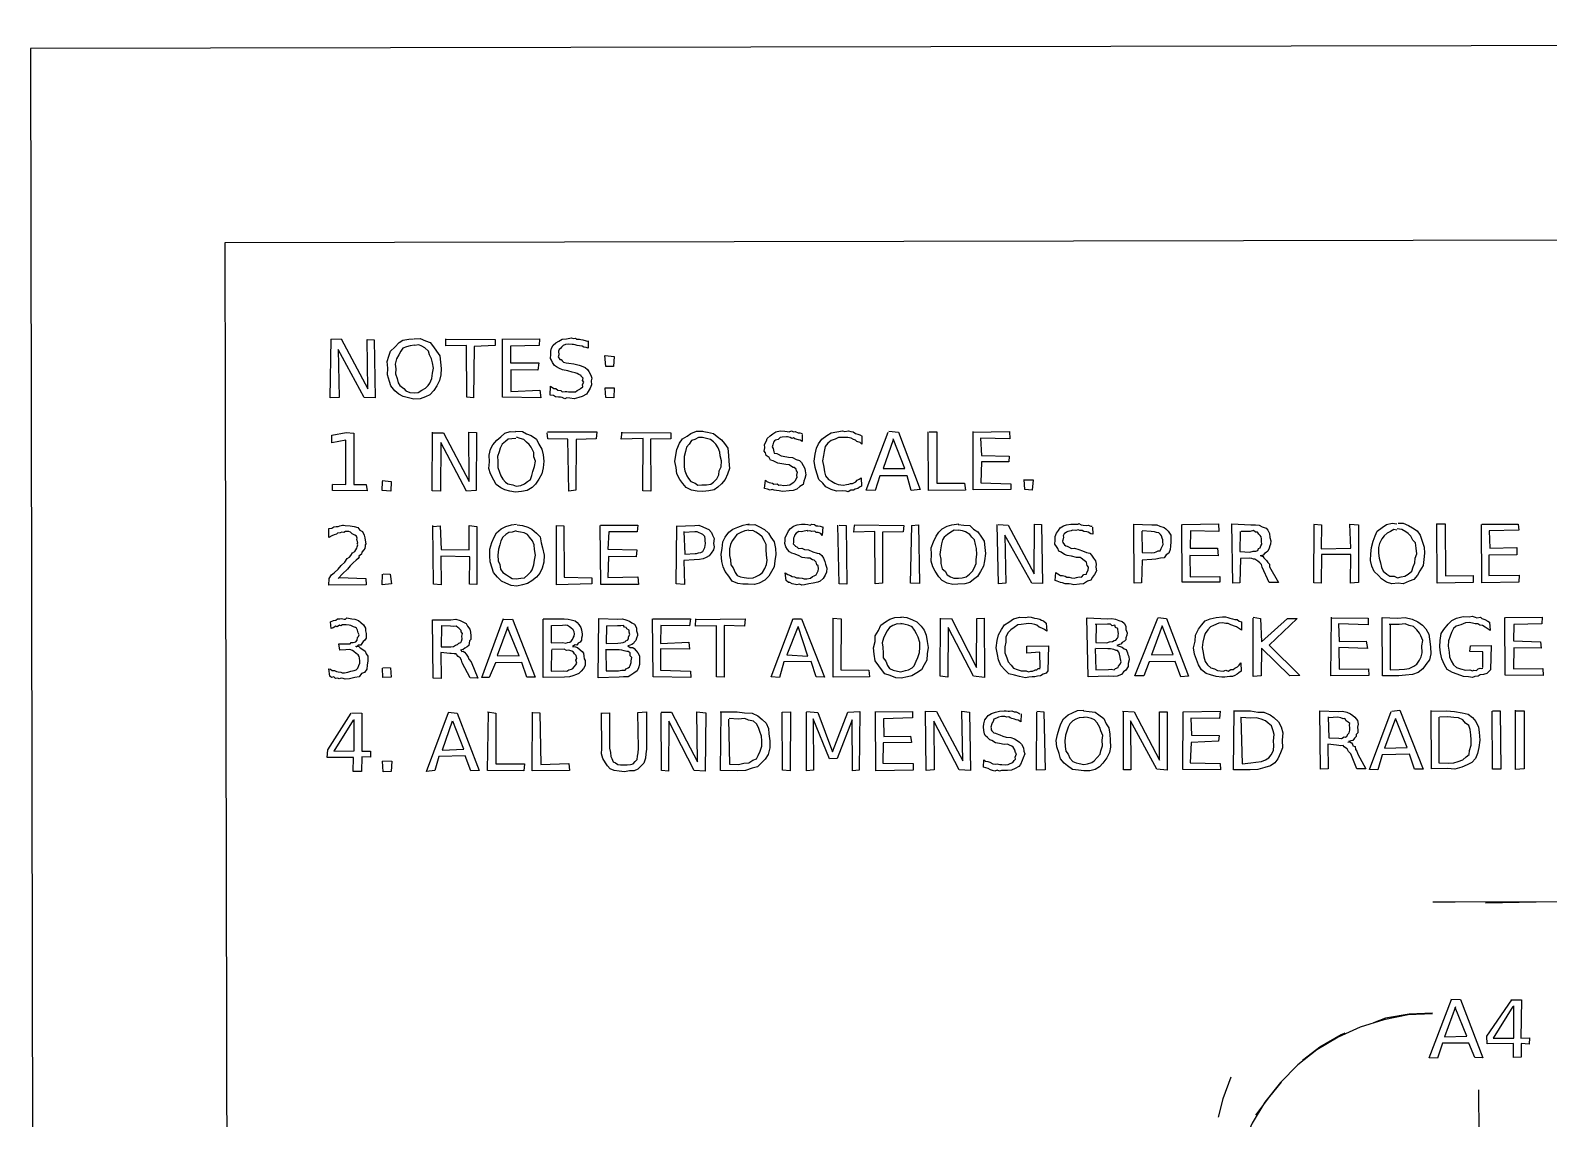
# Model space of a CAD drawing. Header units: millimetres. Extents: x 0 to 500, y -1 to 330.
# Drawn here: x -0.3 to 77.7, y 274.5 to 330.4 of the extents above; entities that cross this region are included whole.
import ezdxf

# ---------------------------------------------------------------- set-up
doc = ezdxf.new("R2010")
doc.units = ezdxf.units.MM

msp = doc.modelspace()

# ---------------------------------------------------------------- linework, layer by layer
for points in [[(0.292, -0.507), (500.33, 0.455), (499.686, 330.446), (-0.321, 329.514)], [(10.333, 9.515), (490.294, 10.458), (489.734, 320.465), (9.671, 319.518)]]:
    msp.add_lwpolyline(points, close=True)
for points in [[(28.367, 314.48), (28.368, 314.101), (28.252, 314.133), (28.142, 314.151), (28.048, 314.207), (27.917, 314.225), (27.79, 314.247), (27.699, 314.277), (27.605, 314.292), (27.535, 314.286), (27.326, 314.31), (27.194, 314.297), (27.076, 314.236), (26.989, 314.159), (26.943, 314.086), (26.875, 314.037), (26.835, 313.946), (26.855, 313.767), (26.837, 313.709), (26.822, 313.662), (26.907, 313.524), (26.969, 313.517), (27.024, 313.457), (27.1, 313.392), (27.23, 313.346), (27.369, 313.335), (27.629, 313.293), (27.889, 313.224), (28.008, 313.202), (28.199, 313.113), (28.321, 313.002), (28.402, 312.901), (28.495, 312.715), (28.544, 312.567), (28.517, 312.427), (28.527, 312.215), (28.469, 312.041), (28.353, 311.883), (28.268, 311.741), (28.056, 311.618), (27.884, 311.566), (27.637, 311.495), (27.416, 311.528), (27.257, 311.549), (27.16, 311.492), (27.025, 311.572), (26.935, 311.589), (26.837, 311.583), (26.68, 311.604), (26.572, 311.679), (26.411, 311.697), (26.417, 312.146), (26.587, 312.033), (26.69, 312.032), (26.794, 311.954), (26.948, 311.924), (27.026, 311.861), (27.184, 311.875), (27.269, 311.879), (27.353, 311.867), (27.526, 311.852), (27.708, 311.858), (27.792, 311.937), (27.936, 311.992), (27.972, 312.036), (28.093, 312.122), (28.066, 312.233), (28.141, 312.358), (28.073, 312.451), (28.097, 312.556), (27.999, 312.666), (27.996, 312.696), (27.872, 312.754), (27.8, 312.798), (27.695, 312.838), (27.54, 312.873), (27.309, 312.946), (27.038, 312.991), (26.882, 313.054), (26.738, 313.141), (26.635, 313.213), (26.532, 313.373), (26.48, 313.485), (26.427, 313.579), (26.437, 313.78), (26.433, 313.953), (26.473, 314.111), (26.56, 314.263), (26.703, 314.386), (26.859, 314.47), (27.03, 314.56), (27.253, 314.58), (27.499, 314.634), (27.588, 314.609), (27.702, 314.615), (27.765, 314.575), (27.913, 314.565), (27.977, 314.547), (28.094, 314.53), (28.253, 314.478), (28.322, 314.464)], [(15.136, 314.569), (15.668, 314.581), (17.026, 312.016), (16.992, 314.55), (17.364, 314.528), (17.406, 311.552), (16.84, 311.565), (15.51, 314.031), (15.55, 311.563), (15.089, 311.545), (15.145, 314.567)], [(19.406, 314.587), (19.727, 314.6), (20.003, 314.475), (20.239, 314.399), (20.414, 314.182), (20.567, 313.943), (20.725, 313.708), (20.772, 313.39), (20.805, 313.054), (20.793, 312.727), (20.716, 312.443), (20.585, 312.17), (20.42, 311.937), (20.222, 311.71), (20.002, 311.597), (19.715, 311.507), (19.393, 311.477), (19.117, 311.559), (18.856, 311.624), (18.631, 311.736), (18.423, 311.912), (18.21, 312.17), (18.137, 312.388), (18.045, 312.73), (18.059, 313.084), (18.033, 313.423), (18.118, 313.696), (18.202, 313.953), (18.421, 314.164), (18.637, 314.396), (18.839, 314.522), (19.136, 314.576), (19.387, 314.582)], [(19.434, 314.264), (19.208, 314.226), (19.02, 314.175), (18.839, 314.112), (18.72, 313.955), (18.624, 313.754), (18.497, 313.565), (18.441, 313.287), (18.463, 313.042), (18.45, 312.794), (18.545, 312.55), (18.593, 312.319), (18.684, 312.179), (18.885, 312.038), (18.989, 311.915), (19.192, 311.834), (19.406, 311.809), (19.624, 311.831), (19.803, 311.946), (20.004, 312.044), (20.135, 312.187), (20.216, 312.313), (20.315, 312.551), (20.349, 312.821), (20.4, 313.075), (20.364, 313.356), (20.313, 313.552), (20.205, 313.765), (20.143, 313.952), (19.964, 314.123), (19.816, 314.207), (19.656, 314.281), (19.438, 314.25)], [(21.023, 314.576), (23.577, 314.556), (23.572, 314.237), (22.501, 314.188), (22.467, 311.557), (22.118, 311.593), (22.1, 314.234), (21.044, 314.219), (21.034, 314.578)], [(23.966, 314.573), (25.857, 314.585), (25.837, 314.244), (24.369, 314.213), (24.365, 313.344), (25.818, 313.359), (25.767, 312.97), (24.385, 312.99), (24.383, 311.881), (25.872, 311.939), (25.92, 311.558), (23.964, 311.582), (23.964, 314.578)], [(29.231, 313.723), (29.689, 313.684), (29.663, 313.162), (29.27, 313.161), (29.219, 313.725)], [(29.22, 312.059), (29.695, 312.073), (29.677, 311.557), (29.267, 311.575), (29.241, 312.053)], [(15.219, 307.105), (15.895, 307.093), (15.902, 309.374), (15.186, 309.243), (15.178, 309.636), (15.917, 309.777), (16.316, 309.736), (16.309, 307.1), (16.937, 307.101), (16.993, 306.775), (15.207, 306.78), (15.207, 307.102)], [(20.376, 309.75), (20.916, 309.756), (22.246, 307.258), (22.219, 309.779), (22.626, 309.775), (22.607, 306.783), (22.097, 306.76), (20.786, 309.258), (20.771, 306.751), (20.34, 306.773), (20.353, 309.785)], [(24.623, 309.832), (24.987, 309.816), (25.195, 309.701), (25.438, 309.613), (25.696, 309.433), (25.831, 309.162), (25.982, 308.905), (26.041, 308.616), (26.074, 308.297), (26.042, 307.958), (25.971, 307.642), (25.825, 307.363), (25.65, 307.119), (25.489, 306.94), (25.224, 306.79), (24.931, 306.74), (24.63, 306.697), (24.326, 306.756), (24.074, 306.817), (23.875, 306.929), (23.633, 307.095), (23.517, 307.325), (23.333, 307.651), (23.258, 307.915), (23.289, 308.263), (23.272, 308.6), (23.343, 308.917), (23.466, 309.141), (23.662, 309.367), (23.874, 309.549), (24.071, 309.737), (24.35, 309.814), (24.632, 309.803)], [(24.634, 309.469), (24.438, 309.441), (24.243, 309.432), (24.103, 309.309), (23.938, 309.164), (23.84, 308.964), (23.782, 308.783), (23.693, 308.538), (23.723, 308.29), (23.714, 307.964), (23.795, 307.721), (23.872, 307.536), (23.965, 307.369), (24.116, 307.213), (24.232, 307.137), (24.481, 307.077), (24.66, 307.008), (24.901, 307.046), (25.08, 307.129), (25.248, 307.246), (25.395, 307.357), (25.461, 307.554), (25.519, 307.758), (25.599, 308.024), (25.646, 308.292), (25.566, 308.513), (25.571, 308.743), (25.436, 309.017), (25.323, 309.146), (25.181, 309.28), (25.044, 309.401), (24.858, 309.468), (24.672, 309.525)], [(26.263, 309.804), (28.798, 309.796), (28.771, 309.451), (27.736, 309.411), (27.727, 306.807), (27.366, 306.76), (27.307, 309.428), (26.283, 309.448), (26.253, 309.75)], [(30.05, 309.771), (32.605, 309.748), (32.604, 309.437), (31.569, 309.431), (31.583, 306.747), (31.174, 306.778), (31.183, 309.465), (30.05, 309.433), (30.107, 309.787)], [(34.21, 309.838), (34.504, 309.782), (34.802, 309.71), (35, 309.57), (35.216, 309.384), (35.376, 309.197), (35.543, 308.956), (35.568, 308.593), (35.601, 308.298), (35.624, 307.914), (35.531, 307.625), (35.41, 307.351), (35.211, 307.124), (35.029, 306.951), (34.834, 306.815), (34.567, 306.761), (34.258, 306.73), (33.962, 306.754), (33.672, 306.797), (33.396, 306.945), (33.233, 307.143), (33.066, 307.344), (32.922, 307.646), (32.886, 307.967), (32.812, 308.284), (32.868, 308.596), (32.927, 308.902), (33.055, 309.212), (33.207, 309.449), (33.445, 309.578), (33.641, 309.717), (33.933, 309.835), (34.248, 309.829)], [(34.235, 309.516), (34.039, 309.514), (33.85, 309.402), (33.665, 309.355), (33.549, 309.164), (33.413, 309.008), (33.365, 308.8), (33.305, 308.538), (33.29, 308.312), (33.293, 307.984), (33.325, 307.798), (33.438, 307.536), (33.526, 307.402), (33.644, 307.241), (33.862, 307.161), (33.996, 307.069), (34.207, 307.07), (34.448, 307.08), (34.661, 307.109), (34.812, 307.223), (34.97, 307.386), (35.081, 307.598), (35.104, 307.805), (35.202, 307.999), (35.215, 308.307), (35.15, 308.564), (35.128, 308.76), (35.046, 308.976), (34.928, 309.177), (34.806, 309.292), (34.652, 309.405), (34.443, 309.458), (34.24, 309.504)], [(39.357, 309.673), (39.362, 309.311), (39.262, 309.377), (39.167, 309.393), (38.993, 309.439), (38.925, 309.493), (38.839, 309.455), (38.75, 309.517), (38.617, 309.538), (38.554, 309.543), (38.342, 309.521), (38.237, 309.509), (38.129, 309.411), (37.999, 309.371), (37.943, 309.345), (37.897, 309.264), (37.859, 309.138), (37.815, 309.031), (37.879, 308.94), (37.887, 308.868), (37.901, 308.776), (37.922, 308.714), (38.053, 308.692), (38.13, 308.654), (38.281, 308.565), (38.388, 308.55), (38.669, 308.497), (38.872, 308.492), (39.06, 308.386), (39.224, 308.322), (39.329, 308.223), (39.423, 308.074), (39.505, 307.923), (39.513, 307.803), (39.559, 307.595), (39.508, 307.402), (39.454, 307.273), (39.412, 307.09), (39.251, 306.995), (39.084, 306.849), (38.909, 306.779), (38.687, 306.764), (38.369, 306.732), (38.267, 306.746), (38.187, 306.776), (38.05, 306.779), (37.929, 306.805), (37.819, 306.832), (37.715, 306.808), (37.58, 306.855), (37.427, 306.894), (37.475, 307.311), (37.547, 307.251), (37.674, 307.206), (37.84, 307.17), (37.907, 307.116), (38.079, 307.121), (38.158, 307.068), (38.256, 307.079), (38.397, 307.049), (38.589, 307.066), (38.735, 307.074), (38.806, 307.132), (38.94, 307.211), (39.023, 307.295), (39.052, 307.382), (39.107, 307.462), (39.096, 307.572), (39.123, 307.722), (39.072, 307.793), (39.049, 307.877), (38.951, 307.972), (38.902, 307.971), (38.77, 308.056), (38.691, 308.103), (38.522, 308.126), (38.32, 308.159), (38.113, 308.193), (37.873, 308.316), (37.733, 308.351), (37.664, 308.477), (37.511, 308.59), (37.475, 308.716), (37.414, 308.817), (37.448, 308.989), (37.435, 309.149), (37.533, 309.348), (37.572, 309.465), (37.724, 309.596), (37.85, 309.702), (38.009, 309.802), (38.237, 309.855), (38.471, 309.844), (38.587, 309.828), (38.691, 309.806), (38.817, 309.853), (38.917, 309.799), (38.996, 309.82), (39.151, 309.759), (39.236, 309.756), (39.371, 309.725)], [(42.438, 309.559), (42.428, 309.171), (42.342, 309.249), (42.177, 309.306), (42.099, 309.37), (42.009, 309.403), (41.89, 309.47), (41.713, 309.509), (41.602, 309.512), (41.467, 309.518), (41.228, 309.512), (41.068, 309.422), (40.855, 309.358), (40.679, 309.229), (40.555, 309.042), (40.488, 308.799), (40.468, 308.593), (40.404, 308.306), (40.475, 307.988), (40.51, 307.753), (40.562, 307.538), (40.715, 307.36), (40.874, 307.259), (41.045, 307.167), (41.217, 307.096), (41.496, 307.053), (41.642, 307.097), (41.762, 307.108), (41.845, 307.146), (41.959, 307.152), (42.119, 307.229), (42.184, 307.323), (42.29, 307.363), (42.396, 307.44), (42.419, 307.005), (42.318, 306.954), (42.228, 306.892), (42.084, 306.856), (41.999, 306.808), (41.869, 306.799), (41.722, 306.725), (41.628, 306.759), (41.45, 306.773), (41.134, 306.76), (40.851, 306.83), (40.583, 306.979), (40.429, 307.16), (40.219, 307.356), (40.124, 307.679), (40.033, 307.974), (39.979, 308.288), (40.033, 308.654), (40.1, 308.962), (40.205, 309.182), (40.38, 309.432), (40.639, 309.611), (40.855, 309.744), (41.142, 309.796), (41.44, 309.86), (41.562, 309.815), (41.75, 309.855), (41.858, 309.822), (41.981, 309.795), (42.112, 309.712), (42.224, 309.688), (42.323, 309.657), (42.45, 309.579)], [(43.818, 309.835), (44.314, 309.794), (45.429, 306.836), (44.975, 306.787), (44.763, 307.543), (43.364, 307.547), (43.124, 306.789), (42.654, 306.8), (43.786, 309.785)], [(44.05, 309.396), (43.523, 307.925), (44.639, 307.916), (44.048, 309.437)], [(45.888, 309.808), (46.286, 309.795), (46.284, 307.162), (47.705, 307.168), (47.758, 306.804), (45.861, 306.787), (45.837, 309.807)], [(48.138, 309.789), (50.022, 309.827), (50.045, 309.447), (48.533, 309.484), (48.589, 308.594), (50.013, 308.552), (49.982, 308.264), (48.578, 308.256), (48.544, 307.184), (50.086, 307.123), (50.087, 306.831), (48.15, 306.826), (48.163, 309.813)], [(17.767, 307.293), (18.233, 307.254), (18.218, 306.747), (17.769, 306.782), (17.786, 307.252)], [(50.819, 307.329), (51.236, 307.335), (51.184, 306.811), (50.816, 306.841), (50.782, 307.356)], [(15.551, 302.308), (16.922, 302.265), (16.95, 301.93), (15.029, 301.919), (15.051, 302.269), (15.161, 302.445), (15.3, 302.561), (15.498, 302.748), (15.665, 302.927), (15.842, 303.097), (15.969, 303.297), (16.088, 303.352), (16.154, 303.436), (16.24, 303.584), (16.362, 303.642), (16.41, 303.737), (16.459, 303.822), (16.486, 303.895), (16.519, 303.986), (16.481, 304.058), (16.514, 304.104), (16.471, 304.272), (16.483, 304.335), (16.442, 304.442), (16.368, 304.482), (16.232, 304.555), (16.138, 304.652), (16.059, 304.681), (15.879, 304.682), (15.793, 304.626), (15.695, 304.645), (15.614, 304.616), (15.475, 304.591), (15.426, 304.534), (15.308, 304.502), (15.179, 304.461), (15.032, 304.37), (15.029, 304.835), (15.172, 304.849), (15.277, 304.917), (15.4, 304.935), (15.502, 304.931), (15.587, 304.973), (15.735, 305.004), (15.774, 305.003), (15.873, 304.984), (16.124, 304.976), (16.332, 304.938), (16.514, 304.887), (16.624, 304.752), (16.751, 304.677), (16.845, 304.49), (16.875, 304.348), (16.913, 304.128), (16.923, 304.038), (16.897, 303.985), (16.887, 303.919), (16.882, 303.812), (16.817, 303.738), (16.727, 303.617), (16.706, 303.506), (16.57, 303.407), (16.593, 303.38), (16.527, 303.289), (16.426, 303.208), (16.28, 303.068), (16.118, 302.914), (15.986, 302.743), (15.725, 302.508), (15.514, 302.26)], [(20.397, 304.929), (20.747, 304.97), (20.803, 303.752), (22.239, 303.733), (22.245, 304.98), (22.643, 304.931), (22.629, 301.96), (22.252, 301.969), (22.28, 303.383), (20.791, 303.409), (20.809, 301.93), (20.399, 301.975), (20.377, 304.988)], [(24.703, 305.013), (24.989, 304.986), (25.259, 304.905), (25.46, 304.79), (25.701, 304.591), (25.884, 304.402), (25.948, 304.098), (26.016, 303.831), (26.099, 303.461), (26.075, 303.1), (25.996, 302.796), (25.879, 302.531), (25.712, 302.327), (25.462, 302.144), (25.248, 302.008), (24.982, 301.935), (24.691, 301.874), (24.395, 301.909), (24.133, 302.027), (23.906, 302.133), (23.7, 302.337), (23.486, 302.569), (23.422, 302.801), (23.316, 303.114), (23.305, 303.427), (23.298, 303.774), (23.405, 304.12), (23.528, 304.392), (23.654, 304.607), (23.887, 304.813), (24.126, 304.943), (24.411, 305.028), (24.682, 305.049)], [(24.651, 304.718), (24.46, 304.637), (24.284, 304.623), (24.126, 304.527), (23.977, 304.392), (23.871, 304.192), (23.817, 304.001), (23.755, 303.765), (23.721, 303.454), (23.737, 303.173), (23.82, 302.988), (23.858, 302.748), (23.974, 302.567), (24.158, 302.442), (24.321, 302.342), (24.454, 302.267), (24.657, 302.247), (24.894, 302.273), (25.087, 302.297), (25.259, 302.45), (25.407, 302.599), (25.477, 302.714), (25.574, 302.961), (25.601, 303.21), (25.653, 303.47), (25.596, 303.746), (25.578, 303.987), (25.5, 304.203), (25.349, 304.38), (25.238, 304.523), (25.061, 304.609), (24.889, 304.645), (24.669, 304.682)], [(26.717, 304.989), (27.111, 304.965), (27.119, 302.331), (28.546, 302.295), (28.551, 301.992), (26.735, 301.942), (26.734, 304.986)], [(29.001, 305.005), (30.907, 305.001), (30.886, 304.662), (29.422, 304.654), (29.37, 303.763), (30.856, 303.728), (30.833, 303.38), (29.405, 303.395), (29.375, 302.308), (30.912, 302.355), (30.952, 301.955), (29.015, 301.955), (28.977, 304.986)], [(32.889, 304.954), (33.841, 304.992), (34.052, 305.003), (34.262, 304.916), (34.443, 304.836), (34.561, 304.775), (34.694, 304.633), (34.752, 304.493), (34.847, 304.313), (34.808, 304.061), (34.834, 303.894), (34.8, 303.729), (34.682, 303.561), (34.584, 303.419), (34.428, 303.346), (34.272, 303.269), (34.081, 303.233), (33.81, 303.224), (33.281, 303.181), (33.306, 301.961), (32.884, 301.993), (32.911, 304.975)], [(33.28, 304.683), (33.339, 303.51), (33.856, 303.549), (33.929, 303.54), (34.04, 303.584), (34.158, 303.599), (34.264, 303.652), (34.312, 303.758), (34.353, 303.862), (34.372, 303.967), (34.389, 304.067), (34.382, 304.218), (34.374, 304.297), (34.356, 304.426), (34.248, 304.518), (34.16, 304.584), (34.067, 304.616), (33.961, 304.662), (33.841, 304.654), (33.281, 304.62)], [(36.568, 305.013), (36.923, 305.047), (37.141, 304.929), (37.434, 304.784), (37.639, 304.59), (37.748, 304.389), (37.928, 304.144), (37.996, 303.8), (38.013, 303.503), (37.965, 303.171), (37.921, 302.861), (37.783, 302.619), (37.643, 302.39), (37.446, 302.176), (37.146, 302.027), (36.92, 301.961), (36.584, 301.966), (36.305, 301.963), (36.063, 302.008), (35.771, 302.133), (35.588, 302.387), (35.401, 302.614), (35.308, 302.86), (35.225, 303.144), (35.206, 303.514), (35.245, 303.809), (35.288, 304.152), (35.401, 304.389), (35.601, 304.652), (35.805, 304.806), (36.056, 304.906), (36.324, 305.007), (36.633, 305.07)], [(36.628, 304.739), (36.417, 304.72), (36.207, 304.62), (36.01, 304.532), (35.879, 304.357), (35.769, 304.207), (35.677, 304.002), (35.628, 303.783), (35.633, 303.453), (35.671, 303.218), (35.691, 302.959), (35.81, 302.803), (35.927, 302.562), (36.018, 302.412), (36.198, 302.35), (36.378, 302.311), (36.62, 302.287), (36.843, 302.29), (36.997, 302.366), (37.172, 302.444), (37.33, 302.574), (37.447, 302.783), (37.523, 302.979), (37.558, 303.201), (37.536, 303.468), (37.52, 303.747), (37.515, 304.002), (37.404, 304.222), (37.311, 304.408), (37.17, 304.521), (36.98, 304.646), (36.835, 304.729), (36.624, 304.705)], [(40.418, 304.924), (40.391, 304.473), (40.323, 304.578), (40.181, 304.619), (40.079, 304.625), (40.01, 304.692), (39.86, 304.677), (39.762, 304.705), (39.655, 304.699), (39.618, 304.735), (39.403, 304.678), (39.33, 304.653), (39.197, 304.67), (39.059, 304.589), (38.983, 304.514), (38.958, 304.405), (38.924, 304.328), (38.914, 304.215), (38.921, 304.12), (38.898, 304.036), (39.002, 303.949), (39.01, 303.919), (39.097, 303.888), (39.17, 303.812), (39.347, 303.829), (39.486, 303.754), (39.693, 303.729), (39.917, 303.629), (40.143, 303.568), (40.262, 303.541), (40.369, 303.439), (40.459, 303.307), (40.526, 303.132), (40.563, 303.006), (40.633, 302.794), (40.618, 302.59), (40.538, 302.438), (40.449, 302.269), (40.286, 302.13), (40.165, 302.081), (39.929, 302.024), (39.705, 301.981), (39.489, 301.939), (39.344, 301.914), (39.23, 301.979), (39.098, 301.933), (39.025, 301.957), (38.853, 301.987), (38.737, 302.052), (38.666, 302.058), (38.536, 302.152), (38.484, 302.545), (38.633, 302.467), (38.762, 302.412), (38.844, 302.357), (38.978, 302.342), (39.078, 302.303), (39.214, 302.294), (39.37, 302.287), (39.463, 302.242), (39.602, 302.243), (39.785, 302.273), (39.89, 302.373), (39.981, 302.407), (40.089, 302.452), (40.144, 302.583), (40.178, 302.661), (40.204, 302.763), (40.192, 302.921), (40.121, 302.96), (40.083, 303.102), (40.036, 303.148), (39.982, 303.196), (39.901, 303.218), (39.753, 303.307), (39.633, 303.309), (39.36, 303.345), (39.168, 303.448), (38.96, 303.522), (38.831, 303.56), (38.718, 303.639), (38.607, 303.747), (38.522, 303.882), (38.472, 304.057), (38.494, 304.214), (38.494, 304.376), (38.591, 304.552), (38.66, 304.712), (38.772, 304.828), (38.918, 304.949), (39.102, 305.022), (39.336, 305.061), (39.51, 305.052), (39.654, 305.047), (39.79, 305.011), (39.837, 305.052), (39.996, 305.039), (40.088, 304.967), (40.166, 304.964), (40.286, 304.961), (40.39, 304.926)], [(41.269, 305.012), (41.625, 304.991), (41.655, 301.971), (41.266, 301.981), (41.206, 304.996)], [(42.045, 305.025), (44.594, 304.984), (44.564, 304.654), (43.502, 304.64), (43.503, 302.017), (43.118, 301.982), (43.099, 304.67), (42.016, 304.636), (42.056, 304.987)], [(44.985, 304.983), (45.351, 305.02), (45.403, 302.002), (44.942, 302.023), (44.996, 304.987)], [(47.383, 305.044), (47.674, 305.005), (47.979, 304.984), (48.173, 304.798), (48.396, 304.668), (48.585, 304.394), (48.717, 304.175), (48.762, 303.851), (48.798, 303.543), (48.731, 303.169), (48.696, 302.891), (48.542, 302.614), (48.374, 302.365), (48.173, 302.218), (47.983, 302.058), (47.733, 301.994), (47.376, 301.967), (47.103, 301.947), (46.816, 302.029), (46.564, 302.158), (46.388, 302.356), (46.197, 302.631), (46.09, 302.868), (46.003, 303.152), (46.014, 303.495), (46.003, 303.834), (46.114, 304.151), (46.252, 304.431), (46.393, 304.648), (46.558, 304.814), (46.816, 304.949), (47.066, 305.018), (47.413, 305.065)], [(47.404, 304.732), (47.179, 304.747), (47.002, 304.636), (46.84, 304.526), (46.661, 304.385), (46.579, 304.249), (46.534, 304.042), (46.482, 303.741), (46.447, 303.498), (46.486, 303.249), (46.494, 303.026), (46.558, 302.759), (46.724, 302.644), (46.812, 302.451), (46.993, 302.34), (47.161, 302.285), (47.394, 302.272), (47.585, 302.298), (47.795, 302.35), (47.968, 302.487), (48.127, 302.645), (48.216, 302.8), (48.314, 303.034), (48.316, 303.241), (48.344, 303.502), (48.322, 303.798), (48.268, 304.006), (48.233, 304.249), (48.093, 304.386), (47.988, 304.529), (47.767, 304.663), (47.602, 304.718), (47.4, 304.739)], [(49.446, 305.038), (49.95, 305.005), (51.297, 302.5), (51.318, 305.051), (51.673, 305.031), (51.714, 302.012), (51.179, 302.019), (49.777, 304.495), (49.84, 302.028), (49.453, 301.983), (49.394, 305.036)], [(54.295, 304.904), (54.304, 304.547), (54.201, 304.561), (54.075, 304.639), (53.994, 304.657), (53.855, 304.67), (53.76, 304.731), (53.642, 304.734), (53.561, 304.768), (53.439, 304.723), (53.27, 304.742), (53.188, 304.715), (53.021, 304.681), (52.962, 304.64), (52.837, 304.553), (52.789, 304.46), (52.802, 304.389), (52.759, 304.225), (52.752, 304.185), (52.769, 304.11), (52.857, 303.989), (52.915, 303.933), (52.997, 303.919), (53.064, 303.894), (53.22, 303.796), (53.367, 303.816), (53.587, 303.753), (53.77, 303.688), (53.984, 303.599), (54.161, 303.568), (54.241, 303.459), (54.346, 303.304), (54.444, 303.165), (54.478, 302.991), (54.471, 302.851), (54.493, 302.664), (54.391, 302.468), (54.284, 302.324), (54.205, 302.176), (54.039, 302.122), (53.834, 301.996), (53.623, 301.97), (53.34, 301.94), (53.202, 301.967), (53.092, 301.992), (53.027, 301.995), (52.884, 301.985), (52.743, 302.04), (52.653, 302.058), (52.475, 302.133), (52.374, 302.155), (52.411, 302.563), (52.506, 302.494), (52.653, 302.418), (52.746, 302.414), (52.891, 302.388), (52.968, 302.33), (53.086, 302.323), (53.215, 302.297), (53.348, 302.273), (53.474, 302.319), (53.607, 302.352), (53.734, 302.337), (53.844, 302.461), (53.981, 302.482), (54.007, 302.57), (54.068, 302.697), (54.079, 302.838), (54.019, 302.922), (54.004, 303), (53.989, 303.094), (53.936, 303.144), (53.865, 303.194), (53.705, 303.305), (53.65, 303.348), (53.464, 303.341), (53.217, 303.415), (52.99, 303.445), (52.849, 303.498), (52.682, 303.609), (52.565, 303.664), (52.509, 303.8), (52.436, 303.914), (52.36, 304.027), (52.367, 304.237), (52.371, 304.415), (52.435, 304.585), (52.536, 304.726), (52.628, 304.863), (52.793, 304.977), (52.952, 305.014), (53.175, 305.048), (53.445, 305.06), (53.546, 305.061), (53.594, 305.088), (53.714, 305.028), (53.813, 305.008), (53.988, 304.987), (54.068, 305.009), (54.211, 304.954), (54.283, 304.95)], [(56.39, 305.051), (57.349, 305.025), (57.599, 305.015), (57.759, 304.948), (57.975, 304.877), (58.067, 304.816), (58.183, 304.693), (58.323, 304.494), (58.328, 304.364), (58.328, 304.147), (58.304, 303.92), (58.289, 303.758), (58.222, 303.563), (58.076, 303.485), (57.976, 303.331), (57.786, 303.299), (57.548, 303.259), (57.345, 303.233), (56.845, 303.212), (56.809, 302.042), (56.436, 302.028), (56.423, 305.061)], [(56.832, 304.692), (56.85, 303.597), (57.35, 303.577), (57.473, 303.598), (57.57, 303.634), (57.668, 303.684), (57.779, 303.69), (57.82, 303.812), (57.861, 303.87), (57.927, 304.007), (57.901, 304.148), (57.909, 304.258), (57.876, 304.344), (57.832, 304.461), (57.795, 304.531), (57.707, 304.618), (57.576, 304.633), (57.476, 304.669), (57.305, 304.671), (56.852, 304.709)], [(58.919, 305.039), (60.772, 305.066), (60.783, 304.671), (59.335, 304.715), (59.319, 303.816), (60.718, 303.818), (60.759, 303.433), (59.29, 303.438), (59.311, 302.341), (60.84, 302.373), (60.844, 302.065), (58.907, 302.065), (58.89, 305.044)], [(62.907, 303.448), (63.02, 303.411), (63.05, 303.402), (63.096, 303.327), (63.156, 303.272), (63.244, 303.179), (63.314, 303.088), (63.395, 302.998), (63.399, 302.861), (63.848, 302.052), (63.382, 302.06), (63.013, 302.839), (62.974, 302.981), (62.903, 303.059), (62.794, 303.147), (62.697, 303.222), (62.635, 303.262), (62.574, 303.253), (62.487, 303.29), (62.341, 303.311), (61.907, 303.296), (61.876, 302.035), (61.507, 302.024), (61.463, 305.069), (62.432, 305.018), (62.678, 305.018), (62.866, 305.007), (63.02, 304.915), (63.215, 304.85), (63.313, 304.739), (63.389, 304.584), (63.413, 304.376), (63.46, 304.207), (63.438, 304.024), (63.404, 303.945), (63.376, 303.814), (63.306, 303.675), (63.222, 303.604), (63.135, 303.555), (63.069, 303.458), (62.909, 303.435)], [(61.892, 304.676), (61.874, 303.643), (62.388, 303.614), (62.546, 303.671), (62.688, 303.663), (62.801, 303.705), (62.824, 303.81), (62.912, 303.844), (62.946, 303.935), (63.004, 304.019), (62.987, 304.169), (62.987, 304.299), (62.962, 304.408), (62.911, 304.466), (62.842, 304.546), (62.77, 304.646), (62.674, 304.649), (62.579, 304.729), (62.395, 304.677), (61.936, 304.681)], [(65.68, 305.054), (66.068, 305.017), (66.045, 303.793), (67.574, 303.815), (67.527, 305.063), (67.969, 305.026), (67.975, 302.05), (67.565, 302.027), (67.578, 303.49), (66.063, 303.503), (66.056, 302.018), (65.681, 302.031), (65.696, 305.044)], [(70.003, 305.108), (70.263, 305.115), (70.545, 304.981), (70.754, 304.87), (70.979, 304.708), (71.146, 304.488), (71.241, 304.181), (71.353, 303.879), (71.367, 303.56), (71.322, 303.246), (71.294, 302.932), (71.124, 302.664), (71.006, 302.428), (70.82, 302.203), (70.572, 302.119), (70.271, 301.99), (70.014, 302.027), (69.683, 301.995), (69.401, 302.081), (69.146, 302.241), (68.992, 302.415), (68.781, 302.619), (68.658, 302.9), (68.594, 303.195), (68.597, 303.536), (68.633, 303.857), (68.717, 304.181), (68.821, 304.459), (68.931, 304.699), (69.184, 304.892), (69.403, 305.033), (69.697, 305.104), (69.946, 305.078)], [(69.947, 304.752), (69.79, 304.774), (69.613, 304.68), (69.437, 304.597), (69.291, 304.457), (69.176, 304.299), (69.056, 304.056), (69.006, 303.85), (68.992, 303.568), (69.029, 303.305), (69.105, 303.073), (69.157, 302.826), (69.246, 302.645), (69.425, 302.481), (69.585, 302.374), (69.802, 302.376), (69.98, 302.302), (70.166, 302.35), (70.349, 302.379), (70.518, 302.481), (70.715, 302.647), (70.789, 302.87), (70.862, 303.067), (70.89, 303.301), (70.969, 303.527), (70.936, 303.815), (70.896, 304.091), (70.77, 304.237), (70.659, 304.437), (70.522, 304.58), (70.4, 304.667), (70.199, 304.785), (69.964, 304.81)], [(71.976, 305.072), (72.434, 305.066), (72.436, 302.397), (73.869, 302.419), (73.86, 302.062), (72.015, 302.029), (71.992, 305.081)], [(74.31, 305.053), (76.178, 305.053), (76.222, 304.75), (74.69, 304.721), (74.731, 303.824), (76.104, 303.854), (76.104, 303.481), (74.666, 303.468), (74.679, 302.416), (76.236, 302.431), (76.221, 302.08), (74.313, 302.035), (74.288, 305.032)], [(17.824, 302.495), (18.188, 302.482), (18.241, 301.982), (17.762, 301.936), (17.786, 302.483)], [(16.395, 298.788), (16.571, 298.763), (16.64, 298.702), (16.772, 298.614), (16.89, 298.521), (16.951, 298.395), (17.023, 298.264), (17.03, 298.18), (17.025, 298.036), (16.995, 297.805), (16.98, 297.603), (16.853, 297.436), (16.697, 297.371), (16.579, 297.214), (16.365, 297.179), (16.096, 297.111), (15.867, 297.078), (15.761, 297.124), (15.657, 297.13), (15.558, 297.104), (15.486, 297.135), (15.363, 297.127), (15.281, 297.208), (15.166, 297.176), (15.075, 297.235), (15.029, 297.618), (15.11, 297.598), (15.204, 297.534), (15.312, 297.539), (15.426, 297.485), (15.511, 297.468), (15.637, 297.454), (15.712, 297.419), (15.824, 297.415), (16.007, 297.448), (16.156, 297.502), (16.331, 297.537), (16.423, 297.563), (16.524, 297.655), (16.565, 297.787), (16.616, 297.909), (16.62, 298.012), (16.601, 298.179), (16.591, 298.255), (16.537, 298.342), (16.428, 298.412), (16.307, 298.5), (16.237, 298.566), (16.105, 298.613), (15.9, 298.601), (15.584, 298.58), (15.548, 298.904), (15.951, 298.911), (16.115, 298.903), (16.177, 298.971), (16.276, 298.978), (16.42, 299.012), (16.476, 299.086), (16.499, 299.221), (16.556, 299.287), (16.577, 299.367), (16.542, 299.462), (16.492, 299.61), (16.445, 299.701), (16.392, 299.735), (16.292, 299.774), (16.159, 299.848), (16.074, 299.87), (15.914, 299.874), (15.829, 299.88), (15.733, 299.883), (15.649, 299.832), (15.579, 299.857), (15.449, 299.772), (15.378, 299.808), (15.252, 299.718), (15.144, 299.686), (15.113, 300.042), (15.262, 300.103), (15.38, 300.117), (15.477, 300.18), (15.584, 300.195), (15.673, 300.213), (15.808, 300.179), (15.886, 300.172), (15.946, 300.236), (16.203, 300.183), (16.36, 300.175), (16.547, 300.105), (16.665, 299.997), (16.804, 299.879), (16.905, 299.715), (16.912, 299.578), (16.947, 299.436), (16.939, 299.326), (16.947, 299.186), (16.862, 299.076), (16.783, 299.031), (16.719, 298.913), (16.669, 298.841), (16.547, 298.833), (16.432, 298.737)], [(21.819, 298.575), (21.869, 298.516), (21.927, 298.53), (21.995, 298.468), (22.089, 298.373), (22.113, 298.318), (22.194, 298.217), (22.22, 298.119), (22.34, 297.981), (22.693, 297.144), (22.292, 297.16), (21.886, 297.917), (21.847, 298.059), (21.777, 298.188), (21.67, 298.251), (21.595, 298.348), (21.567, 298.395), (21.466, 298.392), (21.316, 298.411), (21.255, 298.409), (20.786, 298.46), (20.794, 297.128), (20.396, 297.132), (20.36, 300.137), (21.293, 300.133), (21.549, 300.167), (21.775, 300.1), (21.89, 300.058), (22.091, 299.948), (22.151, 299.813), (22.282, 299.651), (22.315, 299.509), (22.335, 299.319), (22.325, 299.132), (22.257, 299.054), (22.247, 298.937), (22.217, 298.819), (22.146, 298.751), (22.027, 298.677), (21.933, 298.606), (21.799, 298.575)], [(20.811, 299.806), (20.797, 298.754), (21.299, 298.755), (21.443, 298.761), (21.532, 298.828), (21.645, 298.87), (21.717, 298.93), (21.817, 298.978), (21.855, 299.034), (21.881, 299.158), (21.867, 299.294), (21.894, 299.439), (21.824, 299.518), (21.829, 299.59), (21.711, 299.707), (21.661, 299.735), (21.568, 299.809), (21.427, 299.788), (21.279, 299.818), (20.809, 299.834)], [(24.007, 300.146), (24.471, 300.172), (25.631, 297.18), (25.204, 297.196), (24.954, 297.943), (23.599, 297.925), (23.273, 297.169), (22.899, 297.176), (24.015, 300.2)], [(26.042, 300.193), (27.121, 300.189), (27.335, 300.17), (27.483, 300.129), (27.7, 300.079), (27.797, 299.995), (27.884, 299.902), (27.982, 299.748), (28.022, 299.624), (28.044, 299.404), (28.05, 299.308), (28.021, 299.194), (28.018, 299.088), (27.948, 298.995), (27.842, 298.938), (27.776, 298.839), (27.7, 298.851), (27.562, 298.772), (27.713, 298.742), (27.817, 298.708), (27.955, 298.597), (28.052, 298.508), (28.113, 298.427), (28.131, 298.272), (28.154, 298.135), (28.212, 298.04), (28.202, 297.794), (28.114, 297.634), (28.003, 297.501), (27.879, 297.375), (27.767, 297.33), (27.579, 297.25), (27.402, 297.199), (27.136, 297.194), (26.049, 297.175), (26.041, 300.17)], [(26.453, 299.838), (26.464, 298.959), (27.058, 298.963), (27.209, 298.935), (27.291, 298.972), (27.425, 298.986), (27.48, 299.042), (27.548, 299.118), (27.587, 299.217), (27.639, 299.304), (27.666, 299.41), (27.645, 299.522), (27.599, 299.592), (27.594, 299.628), (27.469, 299.731), (27.404, 299.78), (27.29, 299.838), (27.185, 299.862), (27.034, 299.851), (26.473, 299.83)], [(28.903, 300.203), (29.879, 300.163), (30.133, 300.188), (30.291, 300.139), (30.489, 300.061), (30.603, 299.976), (30.741, 299.912), (30.839, 299.723), (30.849, 299.578), (30.902, 299.414), (30.894, 299.335), (30.854, 299.196), (30.807, 299.078), (30.73, 298.986), (30.688, 298.915), (30.6, 298.869), (30.519, 298.829), (30.404, 298.804), (30.518, 298.721), (30.65, 298.722), (30.731, 298.654), (30.826, 298.542), (30.911, 298.448), (30.994, 298.283), (30.999, 298.141), (31.002, 298.044), (30.998, 297.835), (30.944, 297.665), (30.873, 297.508), (30.711, 297.396), (30.552, 297.289), (30.423, 297.207), (30.185, 297.209), (29.956, 297.191), (28.871, 297.152), (28.901, 300.198)], [(29.311, 299.827), (29.293, 298.917), (29.881, 298.929), (30.033, 298.96), (30.157, 298.975), (30.28, 299.017), (30.3, 299.06), (30.377, 299.093), (30.439, 299.167), (30.431, 299.259), (30.501, 299.379), (30.477, 299.501), (30.463, 299.601), (30.357, 299.667), (30.32, 299.742), (30.224, 299.767), (30.174, 299.841), (30.032, 299.825), (29.868, 299.829), (29.304, 299.817)], [(31.689, 300.181), (33.624, 300.19), (33.579, 299.821), (32.103, 299.851), (32.086, 298.918), (33.541, 298.987), (33.569, 298.622), (32.079, 298.641), (32.077, 297.551), (33.623, 297.504), (33.647, 297.165), (31.71, 297.2), (31.673, 300.194)], [(33.868, 300.161), (36.434, 300.183), (36.403, 299.813), (35.349, 299.846), (35.349, 297.192), (34.953, 297.207), (34.955, 299.833), (33.871, 299.814), (33.902, 300.184)], [(38.924, 300.18), (39.326, 300.191), (40.513, 297.193), (40.076, 297.21), (39.833, 297.999), (38.429, 297.981), (38.195, 297.167), (37.763, 297.207), (38.907, 300.208)], [(39.14, 299.762), (38.579, 298.333), (39.657, 298.268), (39.152, 299.788)], [(40.942, 300.219), (41.374, 300.189), (41.355, 297.57), (42.795, 297.544), (42.823, 297.213), (40.956, 297.194), (40.961, 300.228)], [(44.43, 300.292), (44.752, 300.265), (45.04, 300.133), (45.253, 300.027), (45.487, 299.808), (45.643, 299.601), (45.742, 299.34), (45.787, 299.014), (45.85, 298.711), (45.793, 298.394), (45.777, 298.061), (45.638, 297.828), (45.494, 297.563), (45.253, 297.408), (45.01, 297.264), (44.782, 297.205), (44.462, 297.131), (44.182, 297.146), (43.882, 297.268), (43.617, 297.362), (43.45, 297.579), (43.304, 297.772), (43.124, 298.028), (43.059, 298.364), (43.034, 298.705), (43.109, 299.031), (43.123, 299.32), (43.29, 299.595), (43.405, 299.864), (43.648, 300.031), (43.88, 300.168), (44.13, 300.265), (44.479, 300.27)], [(44.472, 299.915), (44.247, 299.935), (44.021, 299.839), (43.859, 299.743), (43.728, 299.564), (43.626, 299.386), (43.538, 299.187), (43.479, 298.955), (43.518, 298.728), (43.529, 298.42), (43.525, 298.185), (43.658, 298.017), (43.749, 297.78), (43.858, 297.634), (44.037, 297.54), (44.259, 297.496), (44.437, 297.459), (44.679, 297.525), (44.834, 297.569), (45.023, 297.671), (45.125, 297.777), (45.232, 298.006), (45.309, 298.196), (45.403, 298.464), (45.419, 298.712), (45.417, 298.978), (45.333, 299.244), (45.244, 299.414), (45.148, 299.609), (45.017, 299.773), (44.81, 299.868), (44.666, 299.892), (44.435, 299.944)], [(46.46, 300.185), (47.039, 300.203), (48.325, 297.688), (48.339, 300.209), (48.721, 300.225), (48.746, 297.179), (48.175, 297.237), (46.865, 299.743), (46.858, 297.188), (46.46, 297.241), (46.481, 300.222)], [(51.604, 297.664), (51.583, 298.481), (50.91, 298.426), (50.922, 298.791), (52.031, 298.805), (52.004, 297.521), (51.91, 297.39), (51.756, 297.34), (51.627, 297.263), (51.468, 297.232), (51.323, 297.21), (51.195, 297.202), (51.014, 297.185), (50.842, 297.154), (50.541, 297.217), (50.277, 297.287), (49.983, 297.366), (49.804, 297.554), (49.572, 297.79), (49.457, 298.072), (49.401, 298.351), (49.345, 298.697), (49.393, 299.077), (49.454, 299.359), (49.617, 299.644), (49.759, 299.888), (49.986, 300.023), (50.238, 300.188), (50.557, 300.274), (50.869, 300.261), (50.995, 300.295), (51.137, 300.271), (51.304, 300.22), (51.45, 300.21), (51.578, 300.169), (51.672, 300.125), (51.77, 300.085), (51.905, 299.962), (51.946, 299.556), (51.821, 299.642), (51.683, 299.715), (51.543, 299.759), (51.431, 299.859), (51.332, 299.902), (51.168, 299.936), (51.012, 299.947), (50.876, 299.935), (50.631, 299.904), (50.45, 299.881), (50.262, 299.735), (50.085, 299.619), (49.955, 299.484), (49.838, 299.261), (49.836, 298.98), (49.779, 298.744), (49.789, 298.446), (49.894, 298.175), (49.956, 297.981), (50.116, 297.801), (50.23, 297.653), (50.42, 297.583), (50.63, 297.517), (50.885, 297.517), (51.009, 297.465), (51.12, 297.494), (51.199, 297.498), (51.324, 297.555), (51.346, 297.56), (51.422, 297.572), (51.503, 297.636), (51.603, 297.63)], [(54.019, 300.234), (55.072, 300.196), (55.286, 300.213), (55.475, 300.177), (55.642, 300.096), (55.826, 300.049), (55.918, 299.961), (56.005, 299.817), (56.012, 299.632), (56.073, 299.464), (56.053, 299.353), (56.007, 299.217), (56.001, 299.115), (55.935, 299.033), (55.824, 298.978), (55.753, 298.882), (55.677, 298.869), (55.542, 298.823), (55.665, 298.782), (55.814, 298.729), (55.927, 298.642), (56.016, 298.607), (56.1, 298.447), (56.106, 298.355), (56.153, 298.243), (56.172, 298.076), (56.124, 297.884), (56.12, 297.734), (56.013, 297.551), (55.886, 297.462), (55.777, 297.32), (55.553, 297.248), (55.385, 297.224), (55.096, 297.234), (54.073, 297.2), (54.009, 300.231)], [(54.481, 299.913), (54.458, 298.97), (55.032, 298.953), (55.174, 299.011), (55.323, 299.018), (55.398, 299.066), (55.499, 299.087), (55.578, 299.196), (55.614, 299.259), (55.61, 299.356), (55.633, 299.421), (55.615, 299.545), (55.591, 299.643), (55.59, 299.698), (55.47, 299.749), (55.442, 299.862), (55.301, 299.835), (55.224, 299.917), (55.06, 299.922), (54.431, 299.894)], [(57.657, 300.25), (58.101, 300.206), (59.225, 297.246), (58.835, 297.206), (58.541, 297.993), (57.213, 297.976), (56.938, 297.257), (56.465, 297.259), (57.644, 300.214)], [(57.873, 299.827), (57.319, 298.345), (58.439, 298.351), (57.874, 299.834)], [(61.958, 300.042), (61.95, 299.61), (61.85, 299.667), (61.698, 299.775), (61.596, 299.808), (61.458, 299.863), (61.404, 299.885), (61.272, 299.946), (61.144, 299.951), (60.981, 299.979), (60.79, 299.969), (60.517, 299.846), (60.367, 299.776), (60.231, 299.622), (60.089, 299.435), (60.041, 299.281), (59.971, 298.993), (59.93, 298.707), (59.988, 298.463), (60.025, 298.226), (60.091, 297.987), (60.205, 297.815), (60.369, 297.672), (60.561, 297.614), (60.726, 297.529), (61.019, 297.5), (61.142, 297.551), (61.264, 297.504), (61.411, 297.582), (61.518, 297.585), (61.619, 297.657), (61.755, 297.717), (61.828, 297.81), (61.922, 297.92), (61.945, 297.504), (61.821, 297.413), (61.734, 297.345), (61.617, 297.27), (61.494, 297.23), (61.348, 297.23), (61.21, 297.212), (61.089, 297.194), (60.945, 297.191), (60.647, 297.231), (60.356, 297.311), (60.137, 297.378), (59.895, 297.572), (59.748, 297.825), (59.632, 298.103), (59.535, 298.37), (59.484, 298.705), (59.566, 299.041), (59.585, 299.351), (59.745, 299.655), (59.9, 299.857), (60.09, 300.087), (60.335, 300.184), (60.656, 300.265), (60.97, 300.295), (61.124, 300.293), (61.253, 300.261), (61.35, 300.23), (61.499, 300.196), (61.607, 300.154), (61.724, 300.15), (61.839, 300.069), (61.953, 300.033)], [(62.556, 300.275), (62.938, 300.21), (62.985, 299.001), (64.325, 300.21), (64.817, 300.211), (63.376, 298.831), (64.957, 297.278), (64.431, 297.262), (62.988, 298.673), (62.971, 297.254), (62.558, 297.23), (62.558, 300.228)], [(66.572, 300.233), (68.462, 300.22), (68.465, 299.88), (66.947, 299.933), (66.974, 299.031), (68.372, 299.039), (68.431, 298.656), (66.951, 298.708), (66.967, 297.601), (68.492, 297.609), (68.5, 297.277), (66.54, 297.259), (66.584, 300.274)], [(69.193, 300.25), (69.968, 300.22), (70.374, 300.257), (70.731, 300.175), (71.019, 300.032), (71.264, 299.863), (71.424, 299.68), (71.582, 299.396), (71.628, 299.142), (71.675, 298.755), (71.689, 298.381), (71.613, 298.075), (71.44, 297.832), (71.272, 297.621), (71.043, 297.429), (70.742, 297.32), (70.393, 297.284), (70.035, 297.256), (69.202, 297.251), (69.179, 300.254)], [(69.601, 299.922), (69.6, 297.562), (70.061, 297.581), (70.34, 297.599), (70.574, 297.642), (70.808, 297.752), (70.974, 297.855), (71.107, 298.055), (71.195, 298.238), (71.247, 298.444), (71.224, 298.792), (71.272, 299.067), (71.174, 299.31), (71.102, 299.451), (70.972, 299.615), (70.791, 299.796), (70.583, 299.851), (70.362, 299.925), (70.059, 299.903), (69.548, 299.901)], [(74.364, 297.693), (74.366, 298.499), (73.695, 298.515), (73.728, 298.804), (74.793, 298.81), (74.752, 297.573), (74.65, 297.456), (74.56, 297.369), (74.393, 297.32), (74.231, 297.303), (74.127, 297.235), (73.954, 297.226), (73.825, 297.176), (73.627, 297.2), (73.361, 297.23), (73.051, 297.337), (72.806, 297.426), (72.531, 297.591), (72.391, 297.825), (72.246, 298.126), (72.179, 298.435), (72.147, 298.74), (72.166, 299.082), (72.226, 299.436), (72.362, 299.645), (72.572, 299.911), (72.776, 300.105), (73.014, 300.225), (73.356, 300.308), (73.654, 300.285), (73.82, 300.321), (73.971, 300.271), (74.057, 300.245), (74.245, 300.273), (74.31, 300.203), (74.462, 300.16), (74.615, 300.063), (74.713, 300.015), (74.735, 299.596), (74.582, 299.684), (74.477, 299.766), (74.344, 299.839), (74.209, 299.869), (74.104, 299.93), (73.974, 299.928), (73.825, 299.965), (73.656, 299.993), (73.463, 299.976), (73.229, 299.874), (72.995, 299.814), (72.857, 299.697), (72.75, 299.49), (72.683, 299.292), (72.597, 299.059), (72.58, 298.774), (72.623, 298.477), (72.644, 298.237), (72.729, 298.035), (72.854, 297.818), (73.006, 297.683), (73.206, 297.61), (73.463, 297.548), (73.7, 297.558), (73.826, 297.506), (73.907, 297.555), (74.015, 297.539), (74.051, 297.556), (74.131, 297.621), (74.217, 297.657), (74.286, 297.633), (74.355, 297.659)], [(75.531, 300.262), (77.406, 300.282), (77.402, 299.934), (75.953, 299.898), (75.94, 299.059), (77.336, 299.007), (77.367, 298.673), (75.963, 298.689), (75.936, 297.625), (77.446, 297.627), (77.467, 297.275), (75.505, 297.283), (75.5, 300.258)], [(24.235, 299.774), (23.687, 298.301), (24.808, 298.277), (24.217, 299.75)], [(26.474, 298.596), (26.462, 297.495), (27.101, 297.519), (27.26, 297.489), (27.369, 297.569), (27.502, 297.594), (27.566, 297.635), (27.635, 297.713), (27.729, 297.825), (27.778, 297.902), (27.732, 298.058), (27.776, 298.156), (27.75, 298.308), (27.663, 298.39), (27.604, 298.481), (27.517, 298.525), (27.365, 298.573), (27.239, 298.564), (27.129, 298.634), (26.494, 298.616)], [(29.275, 298.585), (29.285, 297.51), (29.924, 297.509), (30.096, 297.55), (30.257, 297.553), (30.315, 297.62), (30.412, 297.674), (30.492, 297.723), (30.521, 297.791), (30.575, 297.948), (30.579, 298.03), (30.602, 298.194), (30.514, 298.277), (30.518, 298.435), (30.424, 298.507), (30.346, 298.502), (30.214, 298.546), (30.094, 298.575), (29.957, 298.595), (29.25, 298.601)], [(54.432, 298.662), (54.459, 297.569), (55.12, 297.584), (55.247, 297.601), (55.412, 297.574), (55.483, 297.641), (55.607, 297.684), (55.635, 297.752), (55.716, 297.851), (55.763, 297.984), (55.735, 298.092), (55.712, 298.216), (55.685, 298.379), (55.649, 298.469), (55.573, 298.552), (55.509, 298.563), (55.392, 298.617), (55.222, 298.645), (55.089, 298.652), (54.464, 298.66)], [(17.807, 297.686), (18.2, 297.662), (18.227, 297.186), (17.802, 297.168), (17.788, 297.652)], [(16.216, 295.347), (16.723, 295.343), (16.718, 293.383), (17.169, 293.386), (17.164, 293.069), (16.72, 293.092), (16.707, 292.34), (16.284, 292.342), (16.299, 293.057), (14.934, 293.066), (14.973, 293.445), (16.178, 295.335)], [(21.163, 295.388), (21.62, 295.344), (22.754, 292.383), (22.324, 292.372), (22.044, 293.149), (20.689, 293.114), (20.482, 292.384), (20.049, 292.33), (21.174, 295.373)], [(23.191, 295.398), (23.621, 295.339), (23.609, 292.728), (25.088, 292.727), (25.046, 292.374), (23.191, 292.395), (23.236, 295.377)], [(25.484, 295.38), (25.87, 295.358), (25.933, 292.705), (27.364, 292.747), (27.399, 292.393), (25.488, 292.378), (25.502, 295.392)], [(29.073, 295.342), (29.462, 295.353), (29.453, 293.537), (29.502, 293.322), (29.519, 293.114), (29.569, 293.002), (29.645, 292.835), (29.767, 292.778), (29.886, 292.694), (30.017, 292.674), (30.211, 292.683), (30.364, 292.689), (30.536, 292.704), (30.675, 292.734), (30.778, 292.857), (30.873, 292.95), (30.9, 293.129), (30.928, 293.298), (30.956, 293.526), (30.919, 295.377), (31.366, 295.408), (31.356, 293.481), (31.326, 293.248), (31.311, 293.026), (31.221, 292.773), (31.053, 292.587), (30.913, 292.464), (30.733, 292.375), (30.489, 292.368), (30.227, 292.329), (29.95, 292.347), (29.693, 292.383), (29.484, 292.469), (29.35, 292.626), (29.245, 292.783), (29.121, 293.012), (29.054, 293.242), (29.055, 293.522), (29.043, 295.349)], [(32.113, 295.394), (32.646, 295.393), (33.979, 292.842), (33.951, 295.405), (34.408, 295.351), (34.375, 292.36), (33.808, 292.381), (32.504, 294.918), (32.486, 292.353), (32.13, 292.386), (32.118, 295.349)], [(35.153, 295.404), (36.028, 295.409), (36.407, 295.354), (36.801, 295.332), (37.08, 295.201), (37.306, 295.014), (37.509, 294.829), (37.634, 294.55), (37.656, 294.281), (37.705, 293.919), (37.704, 293.562), (37.618, 293.22), (37.457, 292.98), (37.275, 292.783), (37.061, 292.583), (36.794, 292.502), (36.451, 292.393), (36.019, 292.367), (35.168, 292.39), (35.195, 295.403)], [(38.327, 295.396), (38.772, 295.414), (38.74, 292.372), (38.356, 292.4), (38.342, 295.382)], [(39.588, 295.415), (40.176, 295.378), (40.919, 293.356), (41.706, 295.388), (42.324, 295.422), (42.291, 292.408), (41.953, 292.378), (41.937, 295.003), (41.166, 293.005), (40.761, 292.996), (39.931, 295.05), (39.952, 292.413), (39.584, 292.364), (39.589, 295.392)], [(43.106, 295.401), (45.045, 295.415), (45.041, 295.098), (43.549, 295.047), (43.559, 294.14), (44.933, 294.153), (44.988, 293.821), (43.527, 293.813), (43.512, 292.773), (45.066, 292.754), (45.076, 292.399), (43.144, 292.375), (43.129, 295.378)], [(45.704, 295.44), (46.275, 295.427), (47.623, 292.892), (47.568, 295.434), (47.96, 295.395), (48.016, 292.391), (47.435, 292.423), (46.136, 294.925), (46.147, 292.42), (45.742, 292.381), (45.701, 295.435)], [(50.616, 295.307), (50.603, 294.9), (50.467, 294.983), (50.37, 294.997), (50.281, 295.033), (50.15, 295.063), (50.065, 295.106), (49.99, 295.145), (49.892, 295.136), (49.791, 295.174), (49.619, 295.166), (49.459, 295.124), (49.353, 295.078), (49.223, 295.029), (49.186, 294.908), (49.138, 294.843), (49.108, 294.789), (49.061, 294.624), (49.085, 294.561), (49.085, 294.485), (49.114, 294.424), (49.225, 294.322), (49.302, 294.308), (49.333, 294.287), (49.519, 294.23), (49.678, 294.151), (49.859, 294.102), (50.095, 294.091), (50.286, 294.01), (50.471, 293.902), (50.542, 293.842), (50.644, 293.74), (50.738, 293.553), (50.755, 293.391), (50.813, 293.241), (50.734, 293.041), (50.677, 292.896), (50.586, 292.706), (50.513, 292.597), (50.32, 292.486), (50.123, 292.399), (49.915, 292.397), (49.62, 292.384), (49.512, 292.354), (49.389, 292.399), (49.274, 292.36), (49.154, 292.388), (49.054, 292.421), (48.93, 292.485), (48.803, 292.526), (48.68, 292.561), (48.699, 292.943), (48.788, 292.875), (48.912, 292.85), (49.015, 292.81), (49.171, 292.731), (49.282, 292.712), (49.397, 292.732), (49.521, 292.705), (49.636, 292.699), (49.822, 292.679), (49.955, 292.693), (50.062, 292.746), (50.202, 292.799), (50.264, 292.904), (50.34, 292.967), (50.311, 293.077), (50.378, 293.242), (50.338, 293.314), (50.302, 293.44), (50.298, 293.459), (50.221, 293.59), (50.146, 293.638), (50.017, 293.69), (49.925, 293.735), (49.749, 293.733), (49.507, 293.776), (49.301, 293.814), (49.116, 293.935), (49.017, 293.971), (48.896, 294.083), (48.779, 294.194), (48.731, 294.283), (48.707, 294.454), (48.691, 294.629), (48.698, 294.788), (48.756, 295.002), (48.819, 295.088), (48.932, 295.226), (49.1, 295.323), (49.305, 295.388), (49.511, 295.436), (49.745, 295.457), (49.857, 295.46), (49.956, 295.436), (50.019, 295.448), (50.144, 295.449), (50.271, 295.401), (50.372, 295.408), (50.508, 295.346), (50.564, 295.31)], [(51.431, 295.435), (51.797, 295.414), (51.852, 292.416), (51.418, 292.403), (51.422, 295.395)], [(53.833, 295.45), (54.119, 295.421), (54.431, 295.389), (54.613, 295.254), (54.876, 295.062), (54.998, 294.794), (55.14, 294.576), (55.191, 294.256), (55.201, 293.943), (55.217, 293.587), (55.161, 293.318), (55.034, 293.036), (54.82, 292.771), (54.647, 292.573), (54.438, 292.448), (54.148, 292.371), (53.845, 292.379), (53.566, 292.411), (53.27, 292.438), (53.012, 292.622), (52.832, 292.76), (52.644, 292.989), (52.576, 293.257), (52.459, 293.604), (52.422, 293.928), (52.5, 294.24), (52.573, 294.533), (52.662, 294.79), (52.808, 295.052), (53.043, 295.252), (53.262, 295.357), (53.516, 295.474), (53.843, 295.491)], [(53.87, 295.123), (53.602, 295.093), (53.439, 295.031), (53.275, 294.943), (53.13, 294.795), (53.041, 294.619), (52.976, 294.417), (52.897, 294.203), (52.877, 293.914), (52.89, 293.622), (52.916, 293.38), (53.039, 293.227), (53.135, 293.032), (53.28, 292.856), (53.448, 292.78), (53.607, 292.745), (53.855, 292.698), (54.043, 292.724), (54.253, 292.794), (54.377, 292.887), (54.54, 293.058), (54.678, 293.221), (54.72, 293.394), (54.804, 293.655), (54.789, 293.945), (54.816, 294.194), (54.722, 294.423), (54.667, 294.607), (54.535, 294.841), (54.388, 294.989), (54.24, 295.061), (54.036, 295.107), (53.844, 295.13)], [(55.83, 295.44), (56.44, 295.4), (57.731, 292.924), (57.742, 295.398), (58.14, 295.404), (58.128, 292.411), (57.608, 292.459), (56.244, 294.941), (56.268, 292.427), (55.89, 292.428), (55.889, 295.399)], [(58.955, 295.412), (60.858, 295.448), (60.817, 295.066), (59.343, 295.077), (59.384, 294.212), (60.809, 294.194), (60.773, 293.891), (59.367, 293.83), (59.322, 292.781), (60.856, 292.749), (60.866, 292.43), (58.943, 292.443), (58.946, 295.408)], [(61.538, 295.455), (62.408, 295.449), (62.794, 295.395), (63.102, 295.384), (63.434, 295.249), (63.623, 295.114), (63.855, 294.889), (63.985, 294.633), (64.073, 294.327), (64.044, 293.955), (64.059, 293.561), (63.961, 293.303), (63.819, 292.987), (63.667, 292.785), (63.439, 292.635), (63.155, 292.541), (62.786, 292.437), (62.391, 292.426), (61.541, 292.426), (61.57, 295.451)], [(61.92, 295.137), (61.986, 292.737), (62.429, 292.777), (62.699, 292.821), (62.985, 292.854), (63.183, 292.931), (63.366, 293.033), (63.48, 293.188), (63.596, 293.415), (63.617, 293.678), (63.607, 293.919), (63.638, 294.236), (63.582, 294.435), (63.489, 294.694), (63.321, 294.826), (63.19, 294.939), (62.965, 295.025), (62.733, 295.099), (62.425, 295.077), (61.922, 295.107)], [(67.428, 293.839), (67.52, 293.862), (67.602, 293.818), (67.656, 293.749), (67.685, 293.662), (67.792, 293.622), (67.818, 293.464), (67.889, 293.392), (67.937, 293.236), (68.348, 292.478), (67.892, 292.479), (67.567, 293.247), (67.455, 293.36), (67.395, 293.503), (67.294, 293.553), (67.24, 293.607), (67.177, 293.676), (67.069, 293.658), (66.952, 293.678), (66.838, 293.695), (66.398, 293.735), (66.41, 292.479), (66.02, 292.458), (65.987, 295.46), (66.917, 295.422), (67.153, 295.441), (67.37, 295.394), (67.566, 295.306), (67.678, 295.22), (67.78, 295.139), (67.913, 294.959), (67.949, 294.778), (67.926, 294.616), (67.929, 294.457), (67.941, 294.324), (67.855, 294.246), (67.843, 294.145), (67.761, 294.057), (67.674, 293.924), (67.573, 293.913), (67.447, 293.873)], [(66.41, 295.141), (66.437, 294.073), (66.951, 294.052), (67.095, 294.029), (67.229, 294.117), (67.3, 294.1), (67.369, 294.152), (67.437, 294.281), (67.494, 294.334), (67.519, 294.458), (67.519, 294.582), (67.501, 294.72), (67.521, 294.805), (67.442, 294.879), (67.344, 294.949), (67.261, 295.063), (67.189, 295.053), (67.064, 295.1), (66.913, 295.133), (66.43, 295.09)], [(69.678, 295.433), (70.098, 295.484), (71.29, 292.458), (70.847, 292.45), (70.586, 293.233), (69.188, 293.202), (68.966, 292.43), (68.538, 292.446), (69.65, 295.425)], [(71.717, 295.432), (72.501, 295.451), (72.899, 295.426), (73.307, 295.36), (73.603, 295.287), (73.837, 295.109), (73.998, 294.913), (74.145, 294.622), (74.169, 294.356), (74.208, 293.952), (74.16, 293.576), (74.091, 293.27), (73.986, 293.01), (73.792, 292.793), (73.554, 292.674), (73.281, 292.562), (72.917, 292.45), (72.544, 292.486), (71.729, 292.478), (71.704, 295.475)], [(72.097, 295.137), (72.102, 292.783), (72.602, 292.767), (72.863, 292.781), (73.099, 292.849), (73.335, 292.942), (73.502, 293.086), (73.659, 293.204), (73.685, 293.416), (73.771, 293.697), (73.758, 293.969), (73.741, 294.23), (73.704, 294.494), (73.646, 294.703), (73.466, 294.828), (73.328, 294.995), (73.11, 295.089), (72.876, 295.114), (72.556, 295.146), (72.131, 295.129)], [(74.856, 295.46), (75.246, 295.465), (75.293, 292.457), (74.86, 292.46), (74.837, 295.442)], [(76.082, 295.457), (76.493, 295.45), (76.492, 292.474), (76.049, 292.438), (76.043, 295.496)], [(16.285, 294.971), (15.276, 293.381), (16.323, 293.405), (16.328, 295.005)], [(21.367, 294.933), (20.847, 293.442), (21.973, 293.479), (21.399, 294.932)], [(35.58, 295.023), (35.62, 292.716), (36.087, 292.694), (36.36, 292.768), (36.613, 292.783), (36.835, 292.915), (37.018, 292.986), (37.103, 293.158), (37.208, 293.387), (37.291, 293.64), (37.287, 293.922), (37.267, 294.149), (37.18, 294.395), (37.115, 294.603), (37.024, 294.783), (36.855, 294.921), (36.598, 294.978), (36.408, 295.058), (36.066, 295.023), (35.615, 295.055)], [(69.869, 295.055), (69.314, 293.533), (70.471, 293.578), (69.896, 295.022)], [(17.787, 292.894), (18.27, 292.862), (18.229, 292.334), (17.827, 292.325), (17.785, 292.865)], [(71.796, 285.628), (213.775, 285.903)], [(71.787, 285.638), (72.946, 285.64)], [(74.494, 285.591), (77.101, 285.632)], [(72.721, 280.637), (73.215, 280.619), (74.367, 277.622), (73.951, 277.624), (73.644, 278.369), (72.292, 278.373), (72.029, 277.605), (71.595, 277.61), (72.755, 280.614)], [(75.802, 280.598), (76.343, 280.605), (76.319, 278.632), (76.761, 278.636), (76.744, 278.314), (76.327, 278.358), (76.34, 277.647), (75.943, 277.629), (75.935, 278.349), (74.584, 278.34), (74.564, 278.726), (75.85, 280.591)], [(75.898, 280.261), (74.9, 278.634), (75.963, 278.634), (75.949, 280.296)], [(71.783, 279.884), (70.53, 279.821), (69.271, 279.573), (68.052, 279.199), (66.916, 278.675), (65.828, 278.025), (64.846, 277.249), (63.953, 276.35), (63.155, 275.343), (62.494, 274.261), (61.983, 273.112), (61.625, 271.875), (61.361, 270.662), (61.318, 269.421)], [(71.774, 279.916), (70.571, 279.852), (69.35, 279.65), (68.749, 279.423)], [(72.959, 280.242), (72.394, 278.7), (73.537, 278.735), (72.934, 280.201)], [(67.273, 278.89), (67.082, 278.79), (65.984, 278.171), (65.085, 277.482)], [(61.401, 276.622), (60.987, 275.51), (60.746, 274.568)], [(64, 276.367), (63.397, 275.635), (62.671, 274.662)], [(74.188, 271.305), (74.162, 275.968)]]:
    msp.add_lwpolyline(points)

doc.saveas('drawing.dxf')
